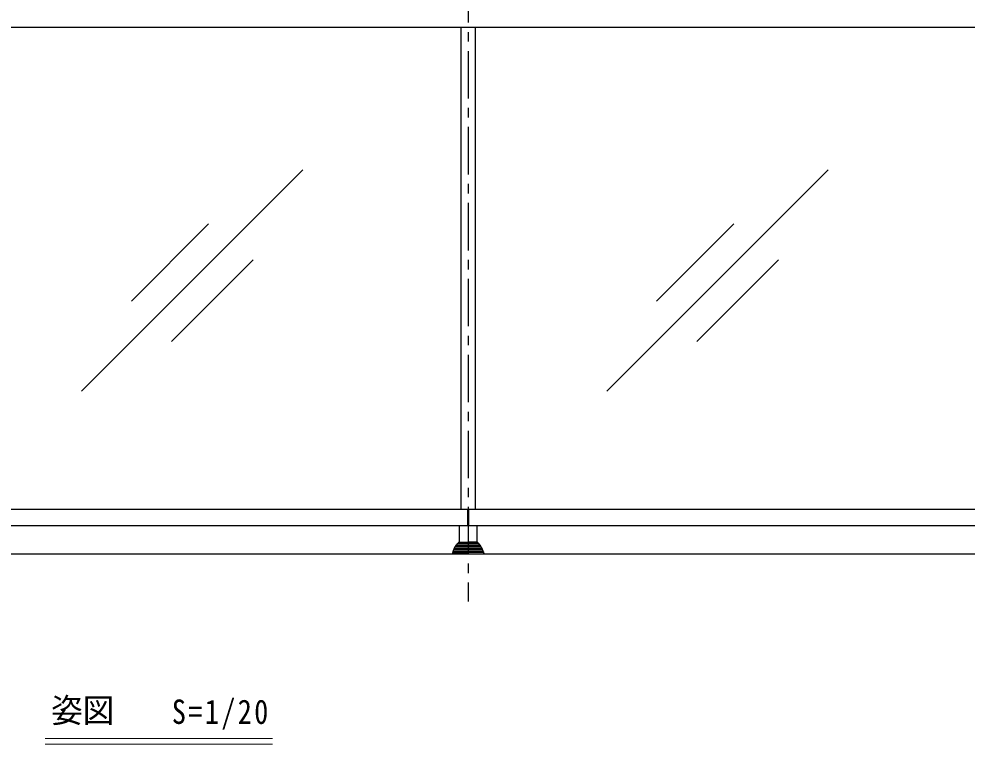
# Model space of a CAD drawing. Units: millimetres at full size, sheet at 1:5, with parts at other scales. Extents: x -1050 to 1050, y -742 to 742.
# Drawn here: x 295.4 to 794.9, y 45 to 426.9 of the extents above; entities that cross this region are included whole.
import ezdxf
from ezdxf.enums import TextEntityAlignment as Align

# ---------------------------------------------------------------- set-up
doc = ezdxf.new("R2010")
doc.units = ezdxf.units.MM
doc.header["$LTSCALE"] = 5
doc.linetypes.add('CHAIN1', pattern=[8, 5, -1, 1, -1])
doc.layers.add('0-9_文字', color=3, linetype='Continuous', lineweight=20)
doc.layers.add('1-6_姿図', color=7, linetype='Continuous')
doc.styles.add('ＭＳ ゴシック', font='')
doc.styles.get('ＭＳ ゴシック').set_extended_font_data('MS Gothic')

msp = doc.modelspace()

# ---------------------------------------------------------------- linework, layer by layer
at = {"layer": '0-9_文字'}
for p, q in [((429.008, 48), (309.255, 48)), ((429.008, 45), (309.255, 45))]:
    msp.add_line(p, q, dxfattribs=at)
at = {"layer": '1-6_姿図', "linetype": 'CHAIN1'}
msp.add_line((532, 570), (532, 120), dxfattribs=at)
at = {"layer": '1-6_姿図'}
for p, q in [((-90, 422.5), (874.5, 422.5)), ((528.25, 422.5), (528.25, 168.75)), ((535.75, 422.5), (535.75, 168.75)), ((328.348, 230.786), (444.952, 347.39)), ((605.098, 230.786), (721.702, 347.39)), ((354.58, 278.232), (395.246, 318.897)), ((631.33, 278.232), (671.996, 318.897)), ((375.793, 257.019), (418.719, 299.944)), ((652.543, 257.019), (695.469, 299.944)), ((255.5, 168.75), (531.75, 168.75)), ((532.25, 168.75), (532.25, 160)), ((532.25, 168.75), (875.625, 168.75)), ((527.25, 160), (527.25, 151.25)), ((875.625, 160), (532.25, 160)), ((536.75, 151.25), (536.75, 160)), ((526.073, 150.1), (526.073, 149.8)), ((526.527, 150.6), (532, 150.6)), ((526.75, 150.75), (526.75, 150.6)), ((527.25, 151.25), (532, 151.25)), ((536.75, 151.25), (532, 151.25)), ((537.473, 150.6), (532, 150.6)), ((537.25, 150.75), (537.25, 150.6)), ((537.927, 150.1), (537.927, 149.8)), ((932.5, 145), (-90, 145)), ((523.75, 145.482), (523.75, 145)), ((523.941, 146.311), (523.941, 145.8)), ((523.941, 145.8), (532, 145.8)), ((524.187, 147.014), (524.187, 146.599)), ((524.187, 146.6), (532, 146.6)), ((524.505, 147.76), (524.505, 147.407)), ((524.505, 147.407), (532, 147.407)), ((524.908, 148.524), (524.908, 148.2)), ((524.908, 148.2), (532, 148.2)), ((525.36, 149.001), (532, 149.001)), ((525.424, 149.302), (525.424, 149.001)), ((525.882, 149.8), (532, 149.8)), ((538.118, 149.8), (532, 149.8)), ((538.64, 149.001), (532, 149.001)), ((539.092, 148.2), (532, 148.2)), ((539.495, 147.407), (532, 147.407)), ((539.813, 146.6), (532, 146.6)), ((540.059, 145.8), (532, 145.8)), ((538.576, 149.302), (538.576, 149.001)), ((539.092, 148.524), (539.092, 148.2)), ((539.495, 147.76), (539.495, 147.407)), ((539.813, 147.014), (539.813, 146.599)), ((540.059, 146.311), (540.059, 145.8)), ((540.25, 145.482), (540.25, 145))]:
    msp.add_line(p, q, dxfattribs=at)
msp.add_lwpolyline([(531.75, 168.75), (531.75, 160), (255.5, 160)], dxfattribs=at)
for centre, radius, start, end in [((526.584, 150.089), 0.512, 86.56134, 178.79631), ((527.25, 150.75), 0.5, 90, 180), ((536.75, 150.75), 0.5, 0, 90), ((537.416, 150.089), 0.512, 1.20369, 93.43866), ((524.114, 145.48), 0.364, 118.33625, 179.71056), ((524.244, 146.303), 0.303, 100.92102, 178.46143), ((524.556, 147.04), 0.37, 97.87545, 184.11221), ((524.92, 147.785), 0.415, 91.62275, 183.49063), ((525.373, 148.536), 0.466, 91.64474, 181.439), ((525.912, 149.312), 0.488, 86.57068, 181.25523), ((538.088, 149.312), 0.488, 358.74477, 93.42932), ((538.627, 148.536), 0.466, 358.561, 88.35526), ((539.08, 147.785), 0.415, 356.50937, 88.37725), ((539.444, 147.04), 0.37, 355.88779, 82.12455), ((539.756, 146.303), 0.303, 1.53857, 79.07898), ((539.886, 145.48), 0.364, 0.28944, 61.66375)]:
    msp.add_arc(centre, radius, start, end, dxfattribs=at)

# ---------------------------------------------------------------- texts
at = {"layer": '0-9_文字', "style": 'ＭＳ ゴシック', "width": 0.95}
msp.add_text('姿図', height=12.83, dxfattribs=at).set_placement((312.321, 52.481), align=Align.BOTTOM_LEFT)
at = {"layer": '0-9_文字', "insert": (375.914, 52.481), "char_height": 12.83, "attachment_point": 7, "style": 'ＭＳ ゴシック'}
msp.add_mtext('\\T1.17;\\W0.85;S=1/20', dxfattribs=at)

doc.saveas('drawing.dxf')
